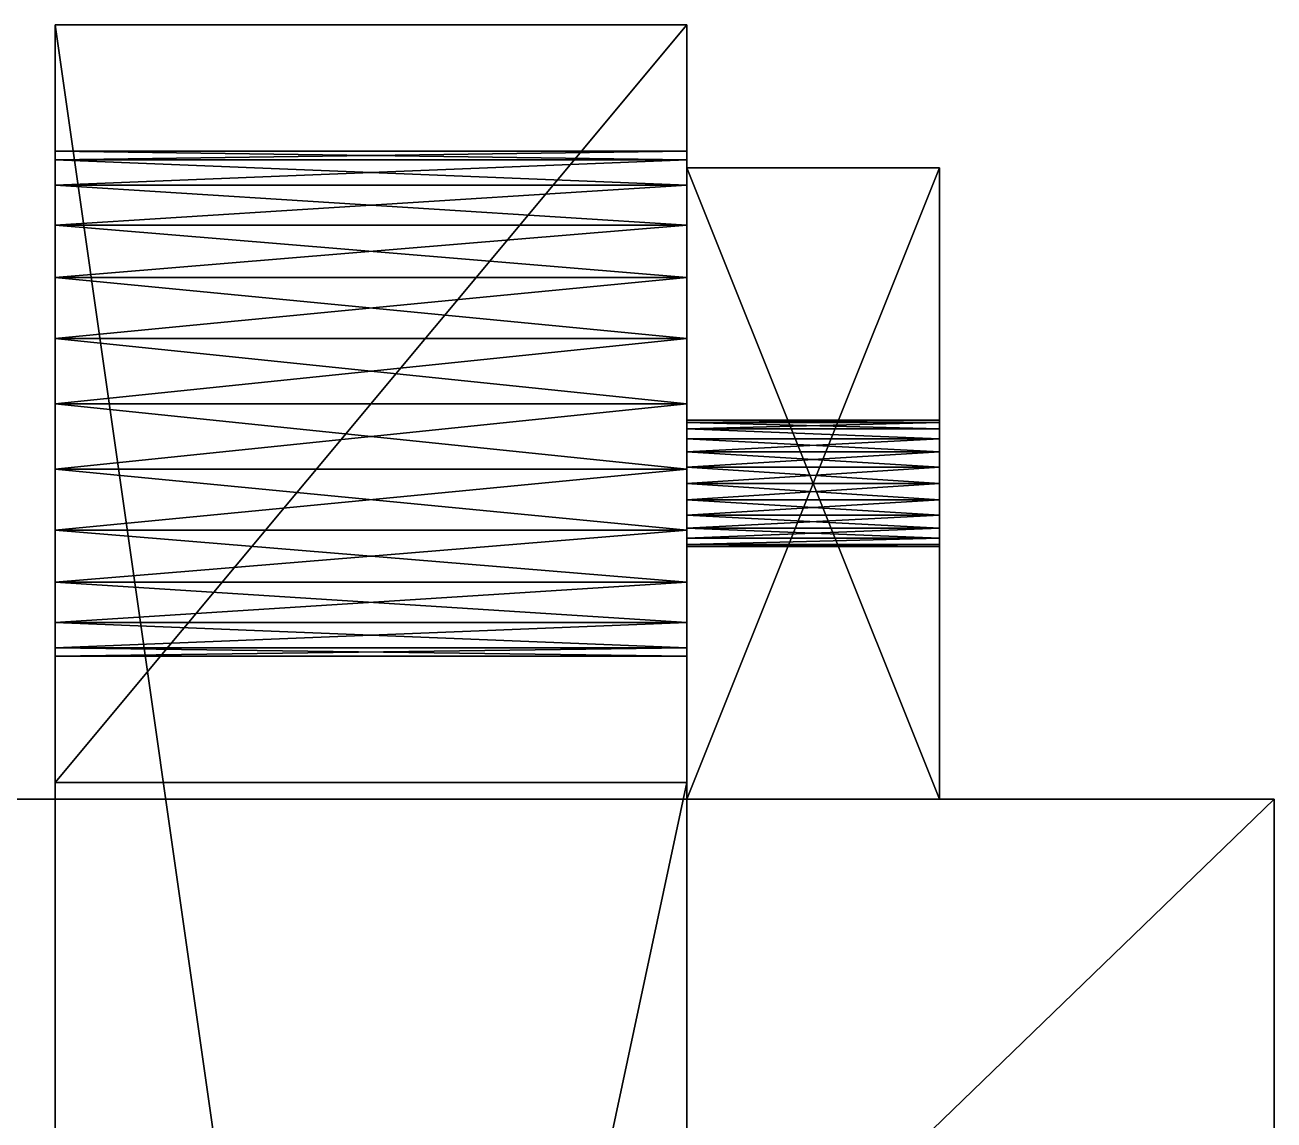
# Model space of a CAD drawing. Extents: x -57 to 38, y -43 to 121.
# Drawn here: x -46.96 to -37.07, y 112.15 to 120.82 of the extents above; entities that cross this region are included whole.
import ezdxf

# ---------------------------------------------------------------- set-up
doc = ezdxf.new("R2010")
doc.units = 0
doc.header["$LTSCALE"] = 25.4
doc.layers.get('0').update_dxf_attribs({"color": 13, "linetype": 'CONTINUOUS'})

# ---------------------------------------------------------------- blocks, each defined once
blk = doc.blocks.new('SERVO_MOTOR')
at = {"color": 0}
for p, q in [((9.35, 22.45, 22.25), (9.35, 22.45, 5)), ((9.35, 10.95, 5), (9.35, 22.45, 5)), ((9.35, 22.45, 5), (12, 22.45, 5)), ((9.35, 10.95, 5), (9.35, 22.45, 5)), ((9.35, 22.45, 5), (12, 22.45, 5)), ((9.35, 22.45, 22.25), (9.35, 22.45, 5)), ((12, 22.45), (14, 22.45)), ((12, 22.45), (12, 10.95)), ((12, 22.45, 5), (12, 10.95, 5)), ((12, 22.45, 5), (12, 22.45)), ((12, 22.45), (12, 10.95)), ((12, 22.45, 5), (12, 10.95, 5)), ((12, 22.45), (14, 22.45)), ((12, 22.45, 5), (12, 22.45)), ((14, 10.95), (14, 22.45)), ((14, 10.95), (14, 22.45)), ((14, 22.45, 5), (14, 22.45)), ((14, 10.95, 5), (14, 22.45, 5)), ((14, 10.95, 5), (14, 22.45, 5)), ((14, 22.45, 5), (29, 22.45, 5)), ((14, 22.45, 5), (29, 22.45, 5)), ((14, 22.45, 5), (14, 22.45)), ((14, 17.2, 2.5), (12, 17.2, 2.5)), ((14, 17.2, 2.5), (12, 17.2, 2.5)), ((14, 17.183, 2.6294), (12, 17.183, 2.6294)), ((14, 17.183, 2.3706), (12, 17.183, 2.3706)), ((14, 17.183, 2.6294), (12, 17.183, 2.6294)), ((14, 17.183, 2.3706), (12, 17.183, 2.3706)), ((14, 17.133, 2.25), (12, 17.133, 2.25)), ((14, 17.133, 2.75), (12, 17.133, 2.75)), ((14, 17.133, 2.75), (12, 17.133, 2.75)), ((14, 17.133, 2.25), (12, 17.133, 2.25)), ((14, 17.0536, 2.8536), (12, 17.0536, 2.8536)), ((14, 17.0536, 2.1464), (12, 17.0536, 2.1464)), ((14, 17.0536, 2.1464), (12, 17.0536, 2.1464)), ((14, 17.0536, 2.8536), (12, 17.0536, 2.8536)), ((14, 16.95, 2.067), (12, 16.95, 2.067)), ((14, 16.95, 2.933), (12, 16.95, 2.933)), ((14, 16.95, 2.933), (12, 16.95, 2.933)), ((14, 16.95, 2.067), (12, 16.95, 2.067)), ((14, 16.8294, 2.017), (12, 16.8294, 2.017)), ((14, 16.8294, 2.017), (12, 16.8294, 2.017)), ((14, 16.8294, 2.983), (12, 16.8294, 2.983)), ((14, 16.8294, 2.983), (12, 16.8294, 2.983)), ((14, 16.7, 2), (12, 16.7, 2)), ((14, 16.7, 2), (12, 16.7, 2)), ((14, 16.7, 3), (12, 16.7, 3)), ((14, 16.7, 3), (12, 16.7, 3)), ((14, 16.5706, 2.017), (12, 16.5706, 2.017)), ((14, 16.5706, 2.017), (12, 16.5706, 2.017)), ((14, 16.5706, 2.983), (12, 16.5706, 2.983)), ((14, 16.5706, 2.983), (12, 16.5706, 2.983)), ((14, 16.45, 2.933), (12, 16.45, 2.933)), ((14, 16.45, 2.067), (12, 16.45, 2.067)), ((14, 16.45, 2.067), (12, 16.45, 2.067)), ((14, 16.45, 2.933), (12, 16.45, 2.933)), ((14, 16.3464, 2.8536), (12, 16.3464, 2.8536)), ((14, 16.3464, 2.1464), (12, 16.3464, 2.1464)), ((14, 16.3464, 2.1464), (12, 16.3464, 2.1464)), ((14, 16.3464, 2.8536), (12, 16.3464, 2.8536)), ((14, 16.267, 2.25), (12, 16.267, 2.25)), ((14, 16.267, 2.25), (12, 16.267, 2.25)), ((14, 16.267, 2.75), (12, 16.267, 2.75)), ((14, 16.267, 2.75), (12, 16.267, 2.75)), ((14, 16.217, 2.3706), (12, 16.217, 2.3706)), ((14, 16.217, 2.3706), (12, 16.217, 2.3706)), ((14, 16.217, 2.6294), (12, 16.217, 2.6294)), ((14, 16.217, 2.6294), (12, 16.217, 2.6294)), ((14, 16.2, 2.5), (12, 16.2, 2.5)), ((14, 16.2, 2.5), (12, 16.2, 2.5)), ((9.35, 10.95, 22.25), (9.35, 10.95, 5)), ((12, 10.95, 5), (9.35, 10.95, 5)), ((9.35, 10.95, 22.25), (9.35, 10.95, 5)), ((12, 10.95, 5), (9.35, 10.95, 5)), ((14, 10.95), (12, 10.95)), ((12, 10.95, 5), (12, 10.95)), ((12, 10.95, 5), (12, 10.95)), ((14, 10.95), (12, 10.95)), ((14, 10.95, 5), (14, 10.95)), ((29, 10.95, 5), (14, 10.95, 5)), ((14, 10.95, 5), (14, 10.95)), ((29, 10.95, 5), (14, 10.95, 5))]:
    blk.add_line(p, q, dxfattribs=at)
at = {"color": 250, "extrusion": (-1, 0, 0)}
for centre in [(-16.7, 2.5, -12), (-16.7, 2.5, -12), (-16.7, 2.5, -12), (-16.7, 2.5, -12), (-16.7, 2.5, -12), (-16.7, 2.5, -12), (-16.7, 2.5, -12), (-16.7, 2.5, -12), (-16.7, 2.5, -12), (-16.7, 2.5, -12), (-16.7, 2.5, -12), (-16.7, 2.5, -12), (-16.7, 2.5, -12), (-16.7, 2.5, -12), (-16.7, 2.5, -12), (-16.7, 2.5, -12), (-16.7, 2.5, -12), (-16.7, 2.5, -12), (-16.7, 2.5, -12), (-16.7, 2.5, -12), (-16.7, 2.5, -12), (-16.7, 2.5, -12), (-16.7, 2.5, -12), (-16.7, 2.5, -12), (-16.7, 2.5, -12), (-16.7, 2.5, -14), (-16.7, 2.5, -14), (-16.7, 2.5, -14), (-16.7, 2.5, -14), (-16.7, 2.5, -14), (-16.7, 2.5, -14), (-16.7, 2.5, -14), (-16.7, 2.5, -14), (-16.7, 2.5, -14), (-16.7, 2.5, -14), (-16.7, 2.5, -14), (-16.7, 2.5, -14), (-16.7, 2.5, -14), (-16.7, 2.5, -14), (-16.7, 2.5, -14), (-16.7, 2.5, -14), (-16.7, 2.5, -14), (-16.7, 2.5, -14), (-16.7, 2.5, -14), (-16.7, 2.5, -14), (-16.7, 2.5, -14), (-16.7, 2.5, -14), (-16.7, 2.5, -14), (-16.7, 2.5, -14), (-16.7, 2.5, -14)]:
    blk.add_circle(centre, 0.5, dxfattribs=at)
at = {"color": 250}
mesh = blk.add_polyface(dxfattribs=at)
corners = [(9.35, 13.825, 17.2704), (9.35, 13.704, 15.6547), (9.35, 12.6341, 18.1841), (9.35, 13.8461, 16.4248), (9.35, 14.1827, 17.132), (9.35, 19.575, 17.2704), (9.35, 19.372, 16.8641), (9.35, 19.1994, 17.1148), (9.35, 19.634, 16.126), (9.35, 20.7659, 18.1841), (9.35, 19.696, 15.3453), (9.35, 11.1459, 20.7618), (9.35, 10.95, 5), (9.35, 10.95, 22.25), (9.35, 11.7204, 19.375), (9.35, 14.028, 14.1359), (9.35, 14.4721, 13.4909), (9.35, 22.45, 5), (9.35, 13.766, 14.874), (9.35, 15.068, 12.9827), (9.35, 15.7752, 12.6461), (9.35, 16.5453, 12.504), (9.35, 17.326, 12.566), (9.35, 18.0641, 12.828), (9.35, 18.7091, 13.2721), (9.35, 19.2173, 13.868), (9.35, 19.5539, 14.5752), (9.35, 21.6796, 19.375), (9.35, 22.2541, 20.7618), (9.35, 22.45, 22.25), (9.35, 10.95, 28), (9.35, 11.1459, 23.7382), (9.35, 11.7204, 25.125), (9.35, 12.6341, 26.3159), (9.35, 13.825, 27.2296), (9.35, 15.2118, 27.8041), (9.35, 16.7, 28)]
mesh.append_faces([[corners[k] for k in face] for face in [(3, 0, 4), (5, 6, 7), (11, 12, 13), (17, 28, 29), (30, 31, 13), (35, 30, 36)]], dxfattribs={"vtx0": -1, "color": 250})
mesh.append_faces([[corners[k] for k in face] for face in [(0, 1, 2), (1, 0, 3), (6, 5, 8), (8, 9, 10), (12, 16, 17), (15, 14, 18), (18, 2, 1), (31, 30, 32), (32, 30, 33), (33, 30, 34), (34, 30, 35)]], dxfattribs={"vtx0": -1, "vtx1": -1, "color": 250})
mesh.append_faces([[corners[k] for k in face] for face in [(12, 14, 15), (17, 10, 9)]], dxfattribs={"vtx0": -1, "vtx1": -1, "vtx2": -1, "color": 250})
mesh.append_faces([[corners[k] for k in face] for face in [(8, 5, 9), (12, 11, 14), (12, 15, 16), (18, 14, 2), (17, 16, 19), (17, 19, 20), (17, 20, 21), (17, 21, 22), (17, 22, 23), (17, 23, 24), (17, 24, 25), (17, 25, 26), (17, 26, 10), (17, 9, 27), (17, 27, 28)]], dxfattribs={"vtx0": -1, "vtx2": -1, "color": 250})
mesh = blk.add_polyface(dxfattribs=at)
corners = [(12, 22.45, 5), (9.35, 10.95, 5), (9.35, 22.45, 5), (12, 10.95, 5)]
mesh.append_faces([[corners[k] for k in face] for face in [(0, 1, 2), (1, 0, 3)]], dxfattribs={"vtx0": -1, "color": 250})
mesh = blk.add_polyface(dxfattribs=at)
corners = [(12, 22.45, 33), (14, 22.45, 28), (12, 22.45, 28), (14, 22.45, 33), (12, 22.45, 5), (14, 22.45), (12, 22.45), (14, 22.45, 5), (9.35, 22.45, 5), (29, 22.45, 5), (9.35, 22.45, 22.25), (29, 22.45, 24), (9.35, 22.45, 28), (26, 22.45, 28)]
mesh.append_faces([[corners[k] for k in face] for face in [(1, 0, 3), (4, 5, 6)]], dxfattribs={"vtx0": -1, "color": 250})
mesh.append_faces([[corners[k] for k in face] for face in [(0, 1, 2), (5, 4, 7), (7, 8, 9), (9, 10, 11), (11, 12, 13), (13, 2, 1)]], dxfattribs={"vtx0": -1, "vtx1": -1, "color": 250})
mesh.append_faces([[corners[k] for k in face] for face in [(7, 4, 8), (9, 8, 10), (11, 10, 12), (13, 12, 2)]], dxfattribs={"vtx0": -1, "vtx2": -1, "color": 250})
mesh = blk.add_polyface(dxfattribs=at)
corners = [(12, 22.45), (14, 10.95), (12, 10.95), (14, 22.45)]
mesh.append_faces([[corners[k] for k in face] for face in [(0, 1, 2), (1, 0, 3)]], dxfattribs={"vtx0": -1, "color": 250})
mesh = blk.add_polyface(dxfattribs=at)
corners = [(12, 10.95, 5), (12, 16.45, 2.933), (12, 10.95), (12, 16.5706, 2.983), (12, 22.45, 5), (12, 16.3464, 2.8536), (12, 16.267, 2.75), (12, 16.217, 2.6294), (12, 16.2, 2.5), (12, 16.7, 3), (12, 16.8294, 2.983), (12, 16.95, 2.933), (12, 17.0536, 2.8536), (12, 17.133, 2.75), (12, 17.183, 2.6294), (12, 17.2, 2.5), (12, 16.5706, 2.017), (12, 22.45), (12, 16.45, 2.067), (12, 16.3464, 2.1464), (12, 16.267, 2.25), (12, 16.217, 2.3706), (12, 16.7, 2), (12, 16.8294, 2.017), (12, 16.95, 2.067), (12, 17.0536, 2.1464), (12, 17.133, 2.25), (12, 17.183, 2.3706)]
mesh.append_faces([[corners[k] for k in face] for face in [(0, 1, 2), (1, 0, 3), (3, 4, 9), (9, 4, 10), (10, 4, 11), (11, 4, 12), (12, 4, 13), (13, 4, 14), (14, 4, 15), (2, 16, 17), (16, 2, 18), (18, 2, 19), (19, 2, 20), (20, 2, 21), (21, 2, 8), (17, 15, 4)]], dxfattribs={"vtx0": -1, "vtx1": -1, "color": 250})
mesh.append_faces([[corners[k] for k in face] for face in [(3, 0, 4), (2, 1, 5), (2, 5, 6), (2, 6, 7), (2, 7, 8), (17, 16, 22), (17, 22, 23), (17, 23, 24), (17, 24, 25), (17, 25, 26), (17, 26, 27), (17, 27, 15)]], dxfattribs={"vtx0": -1, "vtx2": -1, "color": 250})
mesh = blk.add_polyface(dxfattribs=at)
corners = [(14, 10.95), (14, 16.45, 2.067), (14, 10.95, 5), (14, 16.5706, 2.017), (14, 22.45), (14, 16.3464, 2.1464), (14, 16.267, 2.25), (14, 16.217, 2.3706), (14, 16.2, 2.5), (14, 16.7, 2), (14, 16.8294, 2.017), (14, 16.95, 2.067), (14, 17.0536, 2.1464), (14, 17.133, 2.25), (14, 17.183, 2.3706), (14, 17.2, 2.5), (14, 16.5706, 2.983), (14, 22.45, 5), (14, 16.45, 2.933), (14, 16.3464, 2.8536), (14, 16.267, 2.75), (14, 16.217, 2.6294), (14, 16.7, 3), (14, 16.8294, 2.983), (14, 16.95, 2.933), (14, 17.0536, 2.8536), (14, 17.133, 2.75), (14, 17.183, 2.6294)]
mesh.append_faces([[corners[k] for k in face] for face in [(0, 1, 2), (1, 0, 3), (3, 4, 9), (9, 4, 10), (10, 4, 11), (11, 4, 12), (12, 4, 13), (13, 4, 14), (14, 4, 15), (2, 16, 17), (16, 2, 18), (18, 2, 19), (19, 2, 20), (20, 2, 21), (21, 2, 8), (17, 15, 4)]], dxfattribs={"vtx0": -1, "vtx1": -1, "color": 250})
mesh.append_faces([[corners[k] for k in face] for face in [(3, 0, 4), (2, 1, 5), (2, 5, 6), (2, 6, 7), (2, 7, 8), (17, 16, 22), (17, 22, 23), (17, 23, 24), (17, 24, 25), (17, 25, 26), (17, 26, 27), (17, 27, 15)]], dxfattribs={"vtx0": -1, "vtx2": -1, "color": 250})
mesh = blk.add_polyface(dxfattribs=at)
corners = [(29, 22.45, 5), (14, 10.95, 5), (14, 22.45, 5), (29, 10.95, 5)]
mesh.append_faces([[corners[k] for k in face] for face in [(0, 1, 2), (1, 0, 3)]], dxfattribs={"vtx0": -1, "color": 250})
mesh = blk.add_polyface(dxfattribs=at)
corners = [(14, 17.2, 2.5), (12, 17.183, 2.3706), (14, 17.183, 2.3706), (12, 17.2, 2.5)]
mesh.append_faces([[corners[k] for k in face] for face in [(0, 1, 2), (1, 0, 3)]], dxfattribs={"vtx0": -1, "color": 250})
mesh = blk.add_polyface(dxfattribs=at)
corners = [(14, 17.183, 2.6294), (12, 17.2, 2.5), (14, 17.2, 2.5), (12, 17.183, 2.6294)]
mesh.append_faces([[corners[k] for k in face] for face in [(0, 1, 2), (1, 0, 3)]], dxfattribs={"vtx0": -1, "color": 250})
mesh = blk.add_polyface(dxfattribs=at)
corners = [(14, 17.133, 2.75), (12, 17.183, 2.6294), (14, 17.183, 2.6294), (12, 17.133, 2.75)]
mesh.append_faces([[corners[k] for k in face] for face in [(0, 1, 2), (1, 0, 3)]], dxfattribs={"vtx0": -1, "color": 250})
mesh = blk.add_polyface(dxfattribs=at)
corners = [(14, 17.183, 2.3706), (12, 17.133, 2.25), (14, 17.133, 2.25), (12, 17.183, 2.3706)]
mesh.append_faces([[corners[k] for k in face] for face in [(0, 1, 2), (1, 0, 3)]], dxfattribs={"vtx0": -1, "color": 250})
mesh = blk.add_polyface(dxfattribs=at)
corners = [(14, 17.133, 2.25), (12, 17.0536, 2.1464), (14, 17.0536, 2.1464), (12, 17.133, 2.25)]
mesh.append_faces([[corners[k] for k in face] for face in [(0, 1, 2), (1, 0, 3)]], dxfattribs={"vtx0": -1, "color": 250})
mesh = blk.add_polyface(dxfattribs=at)
corners = [(14, 17.0536, 2.8536), (12, 17.133, 2.75), (14, 17.133, 2.75), (12, 17.0536, 2.8536)]
mesh.append_faces([[corners[k] for k in face] for face in [(0, 1, 2), (1, 0, 3)]], dxfattribs={"vtx0": -1, "color": 250})
mesh = blk.add_polyface(dxfattribs=at)
corners = [(14, 17.0536, 2.8536), (12, 16.95, 2.933), (12, 17.0536, 2.8536), (14, 16.95, 2.933)]
mesh.append_faces([[corners[k] for k in face] for face in [(0, 1, 2), (1, 0, 3)]], dxfattribs={"vtx0": -1, "color": 250})
mesh = blk.add_polyface(dxfattribs=at)
corners = [(14, 16.95, 2.067), (12, 17.0536, 2.1464), (12, 16.95, 2.067), (14, 17.0536, 2.1464)]
mesh.append_faces([[corners[k] for k in face] for face in [(0, 1, 2), (1, 0, 3)]], dxfattribs={"vtx0": -1, "color": 250})
mesh = blk.add_polyface(dxfattribs=at)
corners = [(14, 16.8294, 2.017), (12, 16.95, 2.067), (12, 16.8294, 2.017), (14, 16.95, 2.067)]
mesh.append_faces([[corners[k] for k in face] for face in [(0, 1, 2), (1, 0, 3)]], dxfattribs={"vtx0": -1, "color": 250})
mesh = blk.add_polyface(dxfattribs=at)
corners = [(12, 16.95, 2.933), (14, 16.8294, 2.983), (12, 16.8294, 2.983), (14, 16.95, 2.933)]
mesh.append_faces([[corners[k] for k in face] for face in [(0, 1, 2), (1, 0, 3)]], dxfattribs={"vtx0": -1, "color": 250})
mesh = blk.add_polyface(dxfattribs=at)
corners = [(12, 16.7, 2), (14, 16.8294, 2.017), (12, 16.8294, 2.017), (14, 16.7, 2)]
mesh.append_faces([[corners[k] for k in face] for face in [(0, 1, 2), (1, 0, 3)]], dxfattribs={"vtx0": -1, "color": 250})
mesh = blk.add_polyface(dxfattribs=at)
corners = [(14, 16.8294, 2.983), (12, 16.7, 3), (12, 16.8294, 2.983), (14, 16.7, 3)]
mesh.append_faces([[corners[k] for k in face] for face in [(0, 1, 2), (1, 0, 3)]], dxfattribs={"vtx0": -1, "color": 250})
mesh = blk.add_polyface(dxfattribs=at)
corners = [(14, 16.5706, 2.017), (12, 16.7, 2), (12, 16.5706, 2.017), (14, 16.7, 2)]
mesh.append_faces([[corners[k] for k in face] for face in [(0, 1, 2), (1, 0, 3)]], dxfattribs={"vtx0": -1, "color": 250})
mesh = blk.add_polyface(dxfattribs=at)
corners = [(12, 16.7, 3), (14, 16.5706, 2.983), (12, 16.5706, 2.983), (14, 16.7, 3)]
mesh.append_faces([[corners[k] for k in face] for face in [(0, 1, 2), (1, 0, 3)]], dxfattribs={"vtx0": -1, "color": 250})
mesh = blk.add_polyface(dxfattribs=at)
corners = [(14, 16.45, 2.067), (12, 16.5706, 2.017), (12, 16.45, 2.067), (14, 16.5706, 2.017)]
mesh.append_faces([[corners[k] for k in face] for face in [(0, 1, 2), (1, 0, 3)]], dxfattribs={"vtx0": -1, "color": 250})
mesh = blk.add_polyface(dxfattribs=at)
corners = [(14, 16.5706, 2.983), (12, 16.45, 2.933), (12, 16.5706, 2.983), (14, 16.45, 2.933)]
mesh.append_faces([[corners[k] for k in face] for face in [(0, 1, 2), (1, 0, 3)]], dxfattribs={"vtx0": -1, "color": 250})
mesh = blk.add_polyface(dxfattribs=at)
corners = [(14, 16.45, 2.933), (12, 16.3464, 2.8536), (12, 16.45, 2.933), (14, 16.3464, 2.8536)]
mesh.append_faces([[corners[k] for k in face] for face in [(0, 1, 2), (1, 0, 3)]], dxfattribs={"vtx0": -1, "color": 250})
mesh = blk.add_polyface(dxfattribs=at)
corners = [(12, 16.3464, 2.1464), (14, 16.45, 2.067), (12, 16.45, 2.067), (14, 16.3464, 2.1464)]
mesh.append_faces([[corners[k] for k in face] for face in [(0, 1, 2), (1, 0, 3)]], dxfattribs={"vtx0": -1, "color": 250})
mesh = blk.add_polyface(dxfattribs=at)
corners = [(12, 16.267, 2.25), (14, 16.3464, 2.1464), (12, 16.3464, 2.1464), (14, 16.267, 2.25)]
mesh.append_faces([[corners[k] for k in face] for face in [(0, 1, 2), (1, 0, 3)]], dxfattribs={"vtx0": -1, "color": 250})
mesh = blk.add_polyface(dxfattribs=at)
corners = [(12, 16.3464, 2.8536), (14, 16.267, 2.75), (12, 16.267, 2.75), (14, 16.3464, 2.8536)]
mesh.append_faces([[corners[k] for k in face] for face in [(0, 1, 2), (1, 0, 3)]], dxfattribs={"vtx0": -1, "color": 250})
mesh = blk.add_polyface(dxfattribs=at)
corners = [(12, 16.217, 2.3706), (14, 16.267, 2.25), (12, 16.267, 2.25), (14, 16.217, 2.3706)]
mesh.append_faces([[corners[k] for k in face] for face in [(0, 1, 2), (1, 0, 3)]], dxfattribs={"vtx0": -1, "color": 250})
mesh = blk.add_polyface(dxfattribs=at)
corners = [(12, 16.267, 2.75), (14, 16.217, 2.6294), (12, 16.217, 2.6294), (14, 16.267, 2.75)]
mesh.append_faces([[corners[k] for k in face] for face in [(0, 1, 2), (1, 0, 3)]], dxfattribs={"vtx0": -1, "color": 250})
mesh = blk.add_polyface(dxfattribs=at)
corners = [(12, 16.2, 2.5), (14, 16.217, 2.3706), (12, 16.217, 2.3706), (14, 16.2, 2.5)]
mesh.append_faces([[corners[k] for k in face] for face in [(0, 1, 2), (1, 0, 3)]], dxfattribs={"vtx0": -1, "color": 250})
mesh = blk.add_polyface(dxfattribs=at)
corners = [(12, 16.217, 2.6294), (14, 16.2, 2.5), (12, 16.2, 2.5), (14, 16.217, 2.6294)]
mesh.append_faces([[corners[k] for k in face] for face in [(0, 1, 2), (1, 0, 3)]], dxfattribs={"vtx0": -1, "color": 250})
mesh = blk.add_polyface(dxfattribs=at)
corners = [(14, 10.95, 33), (12, 10.95, 28), (14, 10.95, 28), (12, 10.95, 33), (14, 10.95, 5), (12, 10.95), (14, 10.95), (12, 10.95, 5), (29, 10.95, 5), (9.35, 10.95, 5), (29, 10.95, 24), (9.35, 10.95, 22.25), (9.35, 10.95, 28), (26, 10.95, 28)]
mesh.append_faces([[corners[k] for k in face] for face in [(1, 0, 3), (4, 5, 6)]], dxfattribs={"vtx0": -1, "color": 250})
mesh.append_faces([[corners[k] for k in face] for face in [(0, 1, 2), (5, 4, 7), (7, 8, 9), (9, 10, 11), (11, 10, 12), (12, 2, 1)]], dxfattribs={"vtx0": -1, "vtx1": -1, "color": 250})
mesh.append_faces([[corners[k] for k in face] for face in [(7, 4, 8), (9, 8, 10), (12, 10, 13), (12, 13, 2)]], dxfattribs={"vtx0": -1, "vtx2": -1, "color": 250})
blk = doc.blocks.new('CELDA_BRAILLE')
at = {"color": 0}
for p, q in [((0, 42.4916, 15), (0, 77.5332, 15)), ((0, 77.5332, 15), (0, 77.5332)), ((0, 77.5332), (0, 71.5332)), ((0, 77.5332, 15), (5, 77.5332, 15)), ((0, 42.4916, 15), (0, 77.5332, 15)), ((0, 77.5332), (0, 71.5332)), ((0, 77.5332), (5, 77.5332)), ((0, 77.5332), (5, 77.5332)), ((0, 77.5332, 15), (0, 77.5332)), ((0, 77.5332, 15), (5, 77.5332, 15)), ((5, 42.4916, 15), (5, 77.5332, 15)), ((5, 77.5332), (5, 71.5332)), ((5, 77.5332, 15), (5, 77.5332)), ((5, 42.4916, 15), (5, 77.5332, 15)), ((5, 77.5332), (5, 71.5332)), ((5, 77.5332, 15), (5, 77.5332)), ((0, 76.5332, 5), (5, 76.5332, 5)), ((0, 76.5332, 5), (5, 76.5332, 5)), ((0, 76.4651, 4.4824), (5, 76.4651, 4.4824)), ((0, 76.4651, 5.5176), (5, 76.4651, 5.5176)), ((0, 76.4651, 5.5176), (5, 76.4651, 5.5176)), ((0, 76.4651, 4.4824), (5, 76.4651, 4.4824)), ((0, 76.2653, 4), (5, 76.2653, 4)), ((0, 76.2653, 4), (5, 76.2653, 4)), ((0, 76.2653, 6), (5, 76.2653, 6)), ((0, 76.2653, 6), (5, 76.2653, 6)), ((0, 75.9474, 3.5858), (5, 75.9474, 3.5858)), ((0, 75.9474, 3.5858), (5, 75.9474, 3.5858)), ((0, 75.9474, 6.4142), (5, 75.9474, 6.4142)), ((0, 75.9474, 6.4142), (5, 75.9474, 6.4142)), ((0, 75.5332, 3.2679), (5, 75.5332, 3.2679)), ((0, 75.5332, 3.2679), (5, 75.5332, 3.2679)), ((0, 75.5332, 6.7321), (5, 75.5332, 6.7321)), ((0, 75.5332, 6.7321), (5, 75.5332, 6.7321)), ((0, 75.0509, 3.0681), (5, 75.0509, 3.0681)), ((0, 75.0509, 3.0681), (5, 75.0509, 3.0681)), ((0, 75.0509, 6.9319), (5, 75.0509, 6.9319)), ((0, 75.0509, 6.9319), (5, 75.0509, 6.9319)), ((0, 74.5332, 3), (5, 74.5332, 3)), ((0, 74.5332, 3), (5, 74.5332, 3)), ((0, 74.5332, 7), (5, 74.5332, 7)), ((0, 74.5332, 7), (5, 74.5332, 7)), ((0, 74.0156, 3.0681), (5, 74.0156, 3.0681)), ((0, 74.0156, 3.0681), (5, 74.0156, 3.0681)), ((0, 74.0156, 6.9319), (5, 74.0156, 6.9319)), ((0, 74.0156, 6.9319), (5, 74.0156, 6.9319)), ((0, 73.5332, 3.2679), (5, 73.5332, 3.2679)), ((0, 73.5332, 3.2679), (5, 73.5332, 3.2679)), ((0, 73.5332, 6.7321), (5, 73.5332, 6.7321)), ((0, 73.5332, 6.7321), (5, 73.5332, 6.7321)), ((0, 73.119, 3.5858), (5, 73.119, 3.5858)), ((0, 73.119, 3.5858), (5, 73.119, 3.5858)), ((0, 73.119, 6.4142), (5, 73.119, 6.4142)), ((0, 73.119, 6.4142), (5, 73.119, 6.4142)), ((0, 72.8012, 4), (5, 72.8012, 4)), ((0, 72.8012, 4), (5, 72.8012, 4)), ((0, 72.8012, 6), (5, 72.8012, 6)), ((0, 72.8012, 6), (5, 72.8012, 6)), ((0, 72.6014, 4.4824), (5, 72.6014, 4.4824)), ((0, 72.6014, 4.4824), (5, 72.6014, 4.4824)), ((0, 72.6014, 5.5176), (5, 72.6014, 5.5176)), ((0, 72.6014, 5.5176), (5, 72.6014, 5.5176)), ((0, 72.5332, 5), (5, 72.5332, 5)), ((0, 72.5332, 5), (5, 72.5332, 5)), ((0, 71.5332, 10), (0, 71.5332)), ((0, 48.0916, 10), (0, 71.5332, 10)), ((0, 48.0916, 10), (0, 71.5332, 10)), ((0, 71.5332, 10), (5, 71.5332, 10)), ((0, 71.5332), (5, 71.5332)), ((0, 71.5332, 10), (5, 71.5332, 10)), ((0, 71.5332, 10), (0, 71.5332)), ((0, 71.5332), (5, 71.5332)), ((5, 48.0916, 10), (5, 71.5332, 10)), ((5, 48.0916, 10), (5, 71.5332, 10)), ((5, 71.5332, 10), (5, 71.5332)), ((5, 71.5332, 10), (5, 71.5332))]:
    blk.add_line(p, q, dxfattribs=at)
at = {"color": 0, "extrusion": (1, 0, 0)}
blk.add_circle((74.5332, 5), 2, dxfattribs=at)
blk.add_circle((74.5332, 5), 2, dxfattribs=at)
blk.add_circle((74.5332, 5), 2, dxfattribs=at)
blk.add_circle((74.5332, 5), 2, dxfattribs=at)
blk.add_circle((74.5332, 5), 2, dxfattribs=at)
blk.add_circle((74.5332, 5), 2, dxfattribs=at)
blk.add_circle((74.5332, 5), 2, dxfattribs=at)
blk.add_circle((74.5332, 5), 2, dxfattribs=at)
blk.add_circle((74.5332, 5), 2, dxfattribs=at)
blk.add_circle((74.5332, 5), 2, dxfattribs=at)
blk.add_circle((74.5332, 5), 2, dxfattribs=at)
blk.add_circle((74.5332, 5), 2, dxfattribs=at)
blk.add_circle((74.5332, 5), 2, dxfattribs=at)
blk.add_circle((74.5332, 5), 2, dxfattribs=at)
blk.add_circle((74.5332, 5), 2, dxfattribs=at)
blk.add_circle((74.5332, 5), 2, dxfattribs=at)
blk.add_circle((74.5332, 5), 2, dxfattribs=at)
blk.add_circle((74.5332, 5), 2, dxfattribs=at)
blk.add_circle((74.5332, 5), 2, dxfattribs=at)
blk.add_circle((74.5332, 5), 2, dxfattribs=at)
blk.add_circle((74.5332, 5), 2, dxfattribs=at)
blk.add_circle((74.5332, 5), 2, dxfattribs=at)
blk.add_circle((74.5332, 5), 2, dxfattribs=at)
blk.add_circle((74.5332, 5), 2, dxfattribs=at)
blk.add_circle((74.5332, 5), 2, dxfattribs=at)
at = {"color": 0, "extrusion": (-1, 0, 0)}
blk.add_circle((-74.5332, 5, -5), 2, dxfattribs=at)
blk.add_circle((-74.5332, 5, -5), 2, dxfattribs=at)
blk.add_circle((-74.5332, 5, -5), 2, dxfattribs=at)
blk.add_circle((-74.5332, 5, -5), 2, dxfattribs=at)
blk.add_circle((-74.5332, 5, -5), 2, dxfattribs=at)
blk.add_circle((-74.5332, 5, -5), 2, dxfattribs=at)
blk.add_circle((-74.5332, 5, -5), 2, dxfattribs=at)
blk.add_circle((-74.5332, 5, -5), 2, dxfattribs=at)
blk.add_circle((-74.5332, 5, -5), 2, dxfattribs=at)
blk.add_circle((-74.5332, 5, -5), 2, dxfattribs=at)
blk.add_circle((-74.5332, 5, -5), 2, dxfattribs=at)
blk.add_circle((-74.5332, 5, -5), 2, dxfattribs=at)
blk.add_circle((-74.5332, 5, -5), 2, dxfattribs=at)
blk.add_circle((-74.5332, 5, -5), 2, dxfattribs=at)
blk.add_circle((-74.5332, 5, -5), 2, dxfattribs=at)
blk.add_circle((-74.5332, 5, -5), 2, dxfattribs=at)
blk.add_circle((-74.5332, 5, -5), 2, dxfattribs=at)
blk.add_circle((-74.5332, 5, -5), 2, dxfattribs=at)
blk.add_circle((-74.5332, 5, -5), 2, dxfattribs=at)
blk.add_circle((-74.5332, 5, -5), 2, dxfattribs=at)
blk.add_circle((-74.5332, 5, -5), 2, dxfattribs=at)
blk.add_circle((-74.5332, 5, -5), 2, dxfattribs=at)
blk.add_circle((-74.5332, 5, -5), 2, dxfattribs=at)
blk.add_circle((-74.5332, 5, -5), 2, dxfattribs=at)
blk.add_circle((-74.5332, 5, -5), 2, dxfattribs=at)
at = {"color": 0}
mesh = blk.add_polyface(dxfattribs=at)
corners = [(0, 42.4916, 15), (0, 43.2598, 5.5176), (0, 43.1916, 5), (0, 43.4596, 6), (0, 43.7774, 6.4142), (0, 48.0916, 10), (0, 77.5332, 15), (0, 44.1916, 6.7321), (0, 44.674, 6.9319), (0, 45.1916, 7), (0, 45.7092, 6.9319), (0, 46.1916, 6.7321), (0, 46.6058, 6.4142), (0, 46.9237, 6), (0, 47.1235, 5.5176), (0, 47.1916, 5), (0, 71.5332, 10), (0, 72.8012, 6), (0, 72.6014, 5.5176), (0, 71.5332), (0, 72.5332, 5), (0, 73.119, 6.4142), (0, 73.5332, 6.7321), (0, 74.0156, 6.9319), (0, 74.5332, 7), (0, 75.0509, 6.9319), (0, 75.5332, 6.7321), (0, 75.9474, 6.4142), (0, 76.2653, 6), (0, 76.4651, 5.5176), (0, 76.5332, 5), (0, 73.119, 3.5858), (0, 77.5332), (0, 72.8012, 4), (0, 72.6014, 4.4824), (0, 73.5332, 3.2679), (0, 74.0156, 3.0681), (0, 74.5332, 3), (0, 75.0509, 3.0681), (0, 75.5332, 3.2679), (0, 75.9474, 3.5858), (0, 76.2653, 4), (0, 76.4651, 4.4824), (0, 0), (0, 1.2858, 3.5858), (0, 5.6), (0, 0.9679, 4), (0, 0.7681, 4.4824), (0, 0.7, 5), (0, 1.7, 3.2679), (0, 2.1824, 3.0681), (0, 2.7, 3), (0, 3.2176, 3.0681), (0, 3.7, 3.2679), (0, 4.1142, 3.5858), (0, 4.4321, 4), (0, 4.6319, 4.4824), (0, 4.7, 5), (0, 5.6, 10), (0, 0, 15), (0, 0.7681, 5.5176), (0, 0.9679, 6), (0, 1.2858, 6.4142), (0, 35.0416, 15), (0, 1.7, 6.7321), (0, 2.1824, 6.9319), (0, 2.7, 7), (0, 3.2176, 6.9319), (0, 3.7, 6.7321), (0, 4.1142, 6.4142), (0, 4.4321, 6), (0, 4.6319, 5.5176), (0, 29.0416, 10), (0, 30.3096, 5.9191), (0, 30.1098, 5.4367), (0, 29.0416), (0, 30.0416, 4.9191), (0, 30.6274, 6.3333), (0, 31.0416, 6.6511), (0, 31.524, 6.8509), (0, 32.0416, 6.9191), (0, 32.5592, 6.8509), (0, 33.0416, 6.6511), (0, 33.4558, 6.3333), (0, 33.7737, 5.9191), (0, 33.9735, 5.4367), (0, 34.0416, 4.9191), (0, 42.4916, 30), (0, 35.0416, 30), (0, 31.524, 2.9872), (0, 48.0916), (0, 31.0416, 3.187), (0, 30.6274, 3.5049), (0, 30.3096, 3.9191), (0, 30.1098, 4.4014), (0, 32.0416, 2.9191), (0, 32.5592, 2.9872), (0, 33.0416, 3.187), (0, 33.4558, 3.5049), (0, 33.7737, 3.9191), (0, 33.9735, 4.4014), (0, 43.7774, 3.5858), (0, 43.4596, 4), (0, 43.2598, 4.4824), (0, 44.1916, 3.2679), (0, 44.674, 3.0681), (0, 45.1916, 3), (0, 45.7092, 3.0681), (0, 46.1916, 3.2679), (0, 46.6058, 3.5858), (0, 46.9237, 4), (0, 47.1235, 4.4824)]
mesh.append_faces([[corners[k] for k in face] for face in [(87, 63, 88)]], dxfattribs={"vtx0": -1, "color": 0})
mesh.append_faces([[corners[k] for k in face] for face in [(1, 0, 3), (3, 0, 4), (4, 5, 7), (7, 5, 8), (8, 5, 9), (9, 5, 10), (10, 5, 11), (11, 5, 12), (12, 5, 13), (13, 5, 14), (14, 5, 15), (5, 6, 16), (16, 18, 19), (17, 6, 21), (21, 6, 22), (22, 6, 23), (23, 6, 24), (24, 6, 25), (25, 6, 26), (26, 6, 27), (27, 6, 28), (28, 6, 29), (29, 6, 30), (19, 31, 32), (31, 19, 33), (33, 19, 34), (34, 19, 20), (32, 30, 6), (43, 44, 45), (44, 43, 46), (46, 43, 47), (47, 43, 48), (45, 57, 58), (59, 60, 43), (60, 59, 61), (61, 59, 62), (62, 58, 64), (64, 58, 65), (65, 58, 66), (66, 58, 67), (67, 58, 68), (68, 58, 69), (69, 58, 70), (70, 58, 71), (71, 58, 57), (58, 63, 72), (72, 74, 75), (73, 63, 77), (77, 63, 78), (78, 63, 79), (79, 63, 80), (80, 63, 81), (81, 63, 82), (82, 63, 83), (83, 63, 84), (84, 63, 85), (85, 63, 86), (75, 89, 90), (89, 75, 91), (91, 75, 92), (92, 75, 93), (93, 75, 94), (94, 75, 76), (101, 86, 102), (102, 63, 103), (103, 63, 2), (0, 63, 87), (90, 15, 5)]], dxfattribs={"vtx0": -1, "vtx1": -1, "color": 0})
mesh.append_faces([[corners[k] for k in face] for face in [(4, 0, 5), (16, 6, 17), (62, 59, 58), (72, 63, 73), (90, 86, 101), (102, 86, 63), (2, 63, 0)]], dxfattribs={"vtx0": -1, "vtx1": -1, "vtx2": -1, "color": 0})
mesh.append_faces([[corners[k] for k in face] for face in [(0, 1, 2), (5, 0, 6), (16, 17, 18), (19, 18, 20), (32, 31, 35), (32, 35, 36), (32, 36, 37), (32, 37, 38), (32, 38, 39), (32, 39, 40), (32, 40, 41), (32, 41, 42), (32, 42, 30), (45, 44, 49), (45, 49, 50), (45, 50, 51), (45, 51, 52), (45, 52, 53), (45, 53, 54), (45, 54, 55), (45, 55, 56), (45, 56, 57), (58, 59, 63), (43, 60, 48), (72, 73, 74), (75, 74, 76), (90, 89, 95), (90, 95, 96), (90, 96, 97), (90, 97, 98), (90, 98, 99), (90, 99, 100), (90, 100, 86), (90, 101, 104), (90, 104, 105), (90, 105, 106), (90, 106, 107), (90, 107, 108), (90, 108, 109), (90, 109, 110), (90, 110, 111), (90, 111, 15)]], dxfattribs={"vtx0": -1, "vtx2": -1, "color": 0})
mesh = blk.add_polyface(dxfattribs=at)
corners = [(5, 42.4916, 15), (0, 77.5332, 15), (0, 42.4916, 15), (5, 77.5332, 15)]
mesh.append_faces([[corners[k] for k in face] for face in [(0, 1, 2), (1, 0, 3)]], dxfattribs={"vtx0": -1, "color": 0})
mesh = blk.add_polyface(dxfattribs=at)
corners = [(5, 77.5332), (0, 71.5332), (0, 77.5332), (5, 71.5332)]
mesh.append_faces([[corners[k] for k in face] for face in [(0, 1, 2), (1, 0, 3)]], dxfattribs={"vtx0": -1, "color": 0})
mesh = blk.add_polyface(dxfattribs=at)
corners = [(0, 77.5332, 15), (5, 77.5332), (0, 77.5332), (5, 77.5332, 15)]
mesh.append_faces([[corners[k] for k in face] for face in [(0, 1, 2), (1, 0, 3)]], dxfattribs={"vtx0": -1, "color": 0})
mesh = blk.add_polyface(dxfattribs=at)
corners = [(5, 42.4916), (5, 43.1916, 5), (5, 42.4916, 15), (5, 43.2598, 4.4824), (5, 43.4596, 4), (5, 43.7774, 3.5858), (5, 48.0916), (5, 44.1916, 3.2679), (5, 44.674, 3.0681), (5, 45.1916, 3), (5, 45.7092, 3.0681), (5, 46.1916, 3.2679), (5, 46.6058, 3.5858), (5, 46.9237, 4), (5, 47.1235, 4.4824), (5, 47.1916, 5), (5, 71.5332), (5, 72.6014, 4.4824), (5, 71.5332, 10), (5, 72.8012, 4), (5, 73.119, 3.5858), (5, 77.5332), (5, 72.5332, 5), (5, 73.5332, 3.2679), (5, 74.0156, 3.0681), (5, 74.5332, 3), (5, 75.0509, 3.0681), (5, 75.5332, 3.2679), (5, 75.9474, 3.5858), (5, 76.2653, 4), (5, 76.4651, 4.4824), (5, 76.5332, 5), (5, 48.0916, 10), (5, 77.5332, 15), (5, 43.7774, 6.4142), (5, 43.4596, 6), (5, 43.2598, 5.5176), (5, 44.1916, 6.7321), (5, 44.674, 6.9319), (5, 45.1916, 7), (5, 45.7092, 6.9319), (5, 46.1916, 6.7321), (5, 46.6058, 6.4142), (5, 46.9237, 6), (5, 47.1235, 5.5176), (5, 72.8012, 6), (5, 72.6014, 5.5176), (5, 73.119, 6.4142), (5, 73.5332, 6.7321), (5, 74.0156, 6.9319), (5, 74.5332, 7), (5, 75.0509, 6.9319), (5, 75.5332, 6.7321), (5, 75.9474, 6.4142), (5, 76.2653, 6), (5, 76.4651, 5.5176)]
mesh.append_faces([[corners[k] for k in face] for face in [(0, 1, 2), (1, 0, 3), (3, 0, 4), (4, 0, 5), (5, 6, 7), (7, 6, 8), (8, 6, 9), (9, 6, 10), (10, 6, 11), (11, 6, 12), (12, 6, 13), (13, 6, 14), (14, 6, 15), (16, 17, 18), (17, 16, 19), (19, 16, 20), (20, 21, 23), (23, 21, 24), (24, 21, 25), (25, 21, 26), (26, 21, 27), (27, 21, 28), (28, 21, 29), (29, 21, 30), (30, 21, 31), (2, 32, 33), (34, 2, 35), (35, 2, 36), (36, 2, 1), (32, 15, 6), (45, 18, 46), (46, 18, 22), (33, 31, 21)]], dxfattribs={"vtx0": -1, "vtx1": -1, "color": 0})
mesh.append_faces([[corners[k] for k in face] for face in [(32, 2, 34), (33, 18, 45)]], dxfattribs={"vtx0": -1, "vtx1": -1, "vtx2": -1, "color": 0})
mesh.append_faces([[corners[k] for k in face] for face in [(5, 0, 6), (20, 16, 21), (18, 17, 22), (32, 34, 37), (32, 37, 38), (32, 38, 39), (32, 39, 40), (32, 40, 41), (32, 41, 42), (32, 42, 43), (32, 43, 44), (32, 44, 15), (33, 32, 18), (33, 45, 47), (33, 47, 48), (33, 48, 49), (33, 49, 50), (33, 50, 51), (33, 51, 52), (33, 52, 53), (33, 53, 54), (33, 54, 55), (33, 55, 31)]], dxfattribs={"vtx0": -1, "vtx2": -1, "color": 0})
mesh = blk.add_polyface(dxfattribs=at)
corners = [(5, 76.4651, 5.5176), (0, 76.5332, 5), (5, 76.5332, 5), (0, 76.4651, 5.5176)]
mesh.append_faces([[corners[k] for k in face] for face in [(0, 1, 2), (1, 0, 3)]], dxfattribs={"vtx0": -1, "color": 0})
mesh = blk.add_polyface(dxfattribs=at)
corners = [(5, 76.5332, 5), (0, 76.4651, 4.4824), (5, 76.4651, 4.4824), (0, 76.5332, 5)]
mesh.append_faces([[corners[k] for k in face] for face in [(0, 1, 2), (1, 0, 3)]], dxfattribs={"vtx0": -1, "color": 0})
mesh = blk.add_polyface(dxfattribs=at)
corners = [(5, 76.4651, 4.4824), (0, 76.2653, 4), (5, 76.2653, 4), (0, 76.4651, 4.4824)]
mesh.append_faces([[corners[k] for k in face] for face in [(0, 1, 2), (1, 0, 3)]], dxfattribs={"vtx0": -1, "color": 0})
mesh = blk.add_polyface(dxfattribs=at)
corners = [(5, 76.2653, 6), (0, 76.4651, 5.5176), (5, 76.4651, 5.5176), (0, 76.2653, 6)]
mesh.append_faces([[corners[k] for k in face] for face in [(0, 1, 2), (1, 0, 3)]], dxfattribs={"vtx0": -1, "color": 0})
mesh = blk.add_polyface(dxfattribs=at)
corners = [(5, 76.2653, 4), (0, 75.9474, 3.5858), (5, 75.9474, 3.5858), (0, 76.2653, 4)]
mesh.append_faces([[corners[k] for k in face] for face in [(0, 1, 2), (1, 0, 3)]], dxfattribs={"vtx0": -1, "color": 0})
mesh = blk.add_polyface(dxfattribs=at)
corners = [(5, 75.9474, 6.4142), (0, 76.2653, 6), (5, 76.2653, 6), (0, 75.9474, 6.4142)]
mesh.append_faces([[corners[k] for k in face] for face in [(0, 1, 2), (1, 0, 3)]], dxfattribs={"vtx0": -1, "color": 0})
mesh = blk.add_polyface(dxfattribs=at)
corners = [(5, 75.5332, 3.2679), (0, 75.9474, 3.5858), (0, 75.5332, 3.2679), (5, 75.9474, 3.5858)]
mesh.append_faces([[corners[k] for k in face] for face in [(0, 1, 2), (1, 0, 3)]], dxfattribs={"vtx0": -1, "color": 0})
mesh = blk.add_polyface(dxfattribs=at)
corners = [(5, 75.9474, 6.4142), (0, 75.5332, 6.7321), (0, 75.9474, 6.4142), (5, 75.5332, 6.7321)]
mesh.append_faces([[corners[k] for k in face] for face in [(0, 1, 2), (1, 0, 3)]], dxfattribs={"vtx0": -1, "color": 0})
mesh = blk.add_polyface(dxfattribs=at)
corners = [(5, 75.0509, 3.0681), (0, 75.5332, 3.2679), (0, 75.0509, 3.0681), (5, 75.5332, 3.2679)]
mesh.append_faces([[corners[k] for k in face] for face in [(0, 1, 2), (1, 0, 3)]], dxfattribs={"vtx0": -1, "color": 0})
mesh = blk.add_polyface(dxfattribs=at)
corners = [(5, 75.5332, 6.7321), (0, 75.0509, 6.9319), (0, 75.5332, 6.7321), (5, 75.0509, 6.9319)]
mesh.append_faces([[corners[k] for k in face] for face in [(0, 1, 2), (1, 0, 3)]], dxfattribs={"vtx0": -1, "color": 0})
mesh = blk.add_polyface(dxfattribs=at)
corners = [(5, 74.5332, 3), (0, 75.0509, 3.0681), (0, 74.5332, 3), (5, 75.0509, 3.0681)]
mesh.append_faces([[corners[k] for k in face] for face in [(0, 1, 2), (1, 0, 3)]], dxfattribs={"vtx0": -1, "color": 0})
mesh = blk.add_polyface(dxfattribs=at)
corners = [(5, 75.0509, 6.9319), (0, 74.5332, 7), (0, 75.0509, 6.9319), (5, 74.5332, 7)]
mesh.append_faces([[corners[k] for k in face] for face in [(0, 1, 2), (1, 0, 3)]], dxfattribs={"vtx0": -1, "color": 0})
mesh = blk.add_polyface(dxfattribs=at)
corners = [(5, 74.0156, 3.0681), (0, 74.5332, 3), (0, 74.0156, 3.0681), (5, 74.5332, 3)]
mesh.append_faces([[corners[k] for k in face] for face in [(0, 1, 2), (1, 0, 3)]], dxfattribs={"vtx0": -1, "color": 0})
mesh = blk.add_polyface(dxfattribs=at)
corners = [(5, 74.5332, 7), (0, 74.0156, 6.9319), (0, 74.5332, 7), (5, 74.0156, 6.9319)]
mesh.append_faces([[corners[k] for k in face] for face in [(0, 1, 2), (1, 0, 3)]], dxfattribs={"vtx0": -1, "color": 0})
mesh = blk.add_polyface(dxfattribs=at)
corners = [(5, 73.5332, 3.2679), (0, 74.0156, 3.0681), (0, 73.5332, 3.2679), (5, 74.0156, 3.0681)]
mesh.append_faces([[corners[k] for k in face] for face in [(0, 1, 2), (1, 0, 3)]], dxfattribs={"vtx0": -1, "color": 0})
mesh = blk.add_polyface(dxfattribs=at)
corners = [(5, 74.0156, 6.9319), (0, 73.5332, 6.7321), (0, 74.0156, 6.9319), (5, 73.5332, 6.7321)]
mesh.append_faces([[corners[k] for k in face] for face in [(0, 1, 2), (1, 0, 3)]], dxfattribs={"vtx0": -1, "color": 0})
mesh = blk.add_polyface(dxfattribs=at)
corners = [(5, 73.119, 3.5858), (0, 73.5332, 3.2679), (0, 73.119, 3.5858), (5, 73.5332, 3.2679)]
mesh.append_faces([[corners[k] for k in face] for face in [(0, 1, 2), (1, 0, 3)]], dxfattribs={"vtx0": -1, "color": 0})
mesh = blk.add_polyface(dxfattribs=at)
corners = [(5, 73.5332, 6.7321), (0, 73.119, 6.4142), (0, 73.5332, 6.7321), (5, 73.119, 6.4142)]
mesh.append_faces([[corners[k] for k in face] for face in [(0, 1, 2), (1, 0, 3)]], dxfattribs={"vtx0": -1, "color": 0})
mesh = blk.add_polyface(dxfattribs=at)
corners = [(0, 72.8012, 4), (5, 73.119, 3.5858), (0, 73.119, 3.5858), (5, 72.8012, 4)]
mesh.append_faces([[corners[k] for k in face] for face in [(0, 1, 2), (1, 0, 3)]], dxfattribs={"vtx0": -1, "color": 0})
mesh = blk.add_polyface(dxfattribs=at)
corners = [(0, 73.119, 6.4142), (5, 72.8012, 6), (0, 72.8012, 6), (5, 73.119, 6.4142)]
mesh.append_faces([[corners[k] for k in face] for face in [(0, 1, 2), (1, 0, 3)]], dxfattribs={"vtx0": -1, "color": 0})
mesh = blk.add_polyface(dxfattribs=at)
corners = [(0, 72.6014, 4.4824), (5, 72.8012, 4), (0, 72.8012, 4), (5, 72.6014, 4.4824)]
mesh.append_faces([[corners[k] for k in face] for face in [(0, 1, 2), (1, 0, 3)]], dxfattribs={"vtx0": -1, "color": 0})
mesh = blk.add_polyface(dxfattribs=at)
corners = [(0, 72.8012, 6), (5, 72.6014, 5.5176), (0, 72.6014, 5.5176), (5, 72.8012, 6)]
mesh.append_faces([[corners[k] for k in face] for face in [(0, 1, 2), (1, 0, 3)]], dxfattribs={"vtx0": -1, "color": 0})
mesh = blk.add_polyface(dxfattribs=at)
corners = [(0, 72.5332, 5), (5, 72.6014, 4.4824), (0, 72.6014, 4.4824), (5, 72.5332, 5)]
mesh.append_faces([[corners[k] for k in face] for face in [(0, 1, 2), (1, 0, 3)]], dxfattribs={"vtx0": -1, "color": 0})
mesh = blk.add_polyface(dxfattribs=at)
corners = [(0, 72.6014, 5.5176), (5, 72.5332, 5), (0, 72.5332, 5), (5, 72.6014, 5.5176)]
mesh.append_faces([[corners[k] for k in face] for face in [(0, 1, 2), (1, 0, 3)]], dxfattribs={"vtx0": -1, "color": 0})
mesh = blk.add_polyface(dxfattribs=at)
corners = [(5, 71.5332, 10), (0, 48.0916, 10), (0, 71.5332, 10), (5, 48.0916, 10)]
mesh.append_faces([[corners[k] for k in face] for face in [(0, 1, 2), (1, 0, 3)]], dxfattribs={"vtx0": -1, "color": 0})
mesh = blk.add_polyface(dxfattribs=at)
corners = [(5, 71.5332, 10), (0, 71.5332), (5, 71.5332), (0, 71.5332, 10)]
mesh.append_faces([[corners[k] for k in face] for face in [(0, 1, 2), (1, 0, 3)]], dxfattribs={"vtx0": -1, "color": 0})

msp = doc.modelspace()

# ---------------------------------------------------------------- block references
at = {"color": 0}
msp.add_blockref('CELDA_BRAILLE', (-46.7175, 43.2917, -22), dxfattribs=at)
at = {"color": 0, "extrusion": (7.07767e-16, -1, -4.77396e-15), "rotation": 180}
msp.add_blockref('SERVO_MOTOR', (-27.7175, 0.45, -119.6937), dxfattribs=at)

doc.saveas('drawing.dxf')
